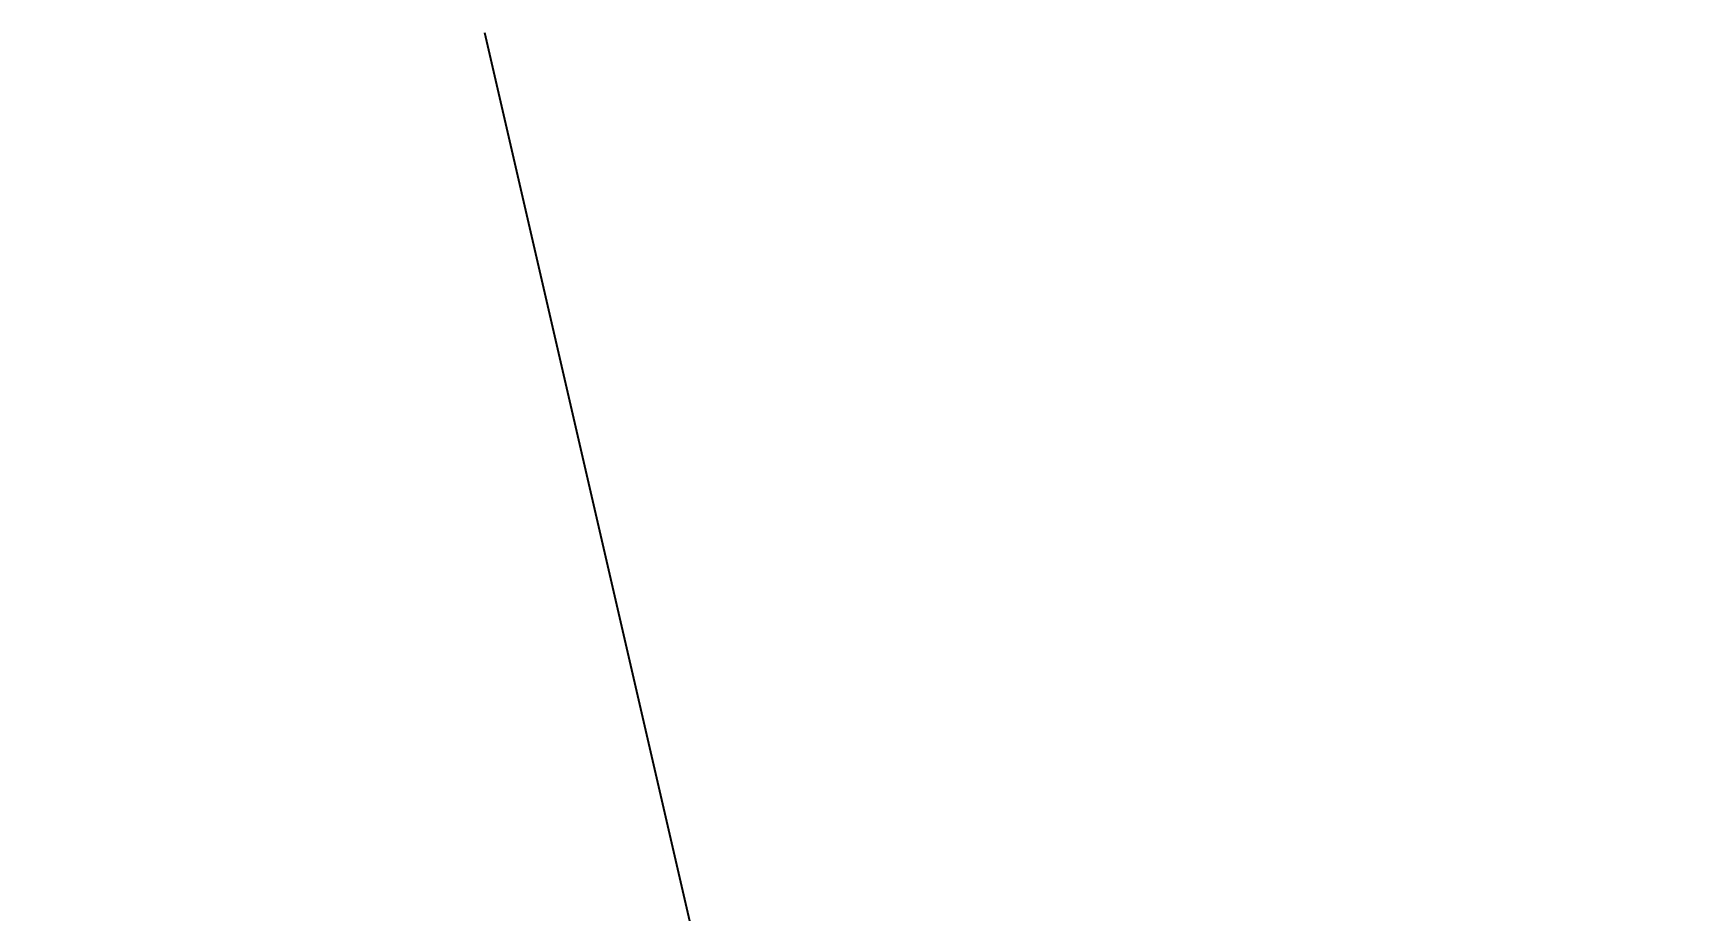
# Model space of a CAD drawing. Extents: x 10170 to 11010, y -16669 to -16075.
# Drawn here: x 10455.397 to 10457.988, y -16465.338 to -16463.96 of the extents above; entities that cross this region are included whole.
import ezdxf

# ---------------------------------------------------------------- set-up
doc = ezdxf.new("R2010")
doc.units = 0
doc.header["$MEASUREMENT"] = 0
doc.linetypes.add('CENTER2', pattern=[28.575, 19.05, -3.175, 3.175, -3.175])
doc.layers.get('DEFPOINTS').update_dxf_attribs({"linetype": 'CONTINUOUS'})
doc.layers.add('5', color=2, linetype='CONTINUOUS', lineweight=9)
doc.layers.add('CENTER', color=1, linetype='CENTER2')
doc.styles.get("Standard").update_dxf_attribs({"font": 'Gulim.ttf'})
doc.dimstyles.new('STANDARD$2', dxfattribs={"dimtxt": 3.5, "dimasz": 2.5, "dimexe": 1, "dimexo": 1, "dimgap": 0.8, "dimtad": 1, "dimdsep": 46, "dimtxsty": 'Standard', "dimcen": 0, "dimclrd": 2, "dimclre": 2, "dimclrt": 4, "dimadec": 1, "dimazin": 2, "dimtfac": 1, "dimtmove": 0, "dimatfit": 0, "dimfxl": 0, "dimtolj": 1, "dimarcsym": 0})

# ---------------------------------------------------------------- blocks, each defined once
blk = doc.blocks.new('*D8')
at = {"layer": '5', "color": 2, "lineweight": -2}
blk.add_line((10463.4199, -16495.6356), (10469.0022, -16519.8149), dxfattribs=at)
blk.add_arc((10436.7219, -16379.9937), 142.499, 271.005209, 281.994791, dxfattribs=at)
at = {"layer": '5', "color": 2}
for points in [[(10466.2463, -16518.9747), (10466.4266, -16519.7883), (10468.7772, -16518.8405)], [(10439.2255, -16522.8875), (10439.2182, -16522.0542), (10436.7219, -16522.4928)]]:
    blk.add_solid(points, dxfattribs=at)
at = {"layer": 'DEFPOINTS', "color": 0}
for p in [(10456.1071, -16463.9601), (10463.195, -16494.6612), (10436.7219, -16496.4347), (10458.1945, -16520.8657), (10436.7219, -16570.4244)]:
    blk.add_point(p, dxfattribs=at)
at = {"layer": '5', "color": 4, "insert": (10448.6871, -16519.3812), "char_height": 3.5, "attachment_point": 5, "rotation": 4.9063}
blk.add_mtext('\\A1;13°', dxfattribs=at)

msp = doc.modelspace()

# ---------------------------------------------------------------- linework, layer by layer
at = {"layer": 'CENTER', "color": 1, "linetype": 'CENTER2'}
msp.add_line((10463.19499, -16494.66124), (10456.10708, -16463.96012), dxfattribs=at)

# ---------------------------------------------------------------- dimensions: what is measured, and where the dimension line sits
at = {"layer": '5'}
dim = msp.add_angular_dim_2l(base=(10458.19448, -16520.86567), line1=((10436.72191, -16496.43465), (10436.72191, -16570.42444)), line2=((10463.19499, -16494.66124), (10456.10708, -16463.96012)), dimstyle='STANDARD$2', dxfattribs=at)
dim.commit()
dim.dimension.update_dxf_attribs({"geometry": '*D8', "text_midpoint": (10448.90934, -16521.97064), "dimtype": 130})

doc.saveas('drawing.dxf')
